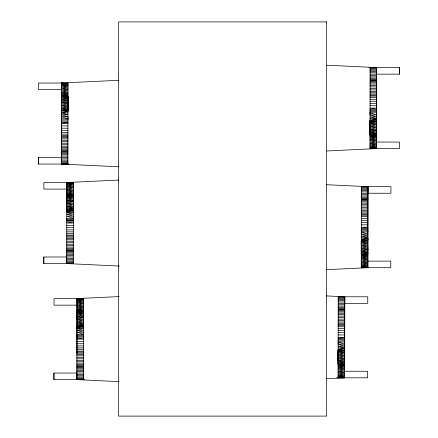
<?xml version="1.0" encoding="UTF-8"?>
<svg xmlns="http://www.w3.org/2000/svg" width="438" height="438" viewBox="0 0 438 438"><rect width="100%" height="100%" fill="white"/><g stroke="black" fill="none" stroke-linecap="round" stroke-linejoin="round"><path stroke-width="0.66" d="M61.435 100.16L61.44 100.811L68.01 102.311L68.01 109.522L61.44 109.505L68.01 110.611L67.983 111.476L61.408 112.194L61.44 110.6L68.01 110.611L68.01 96.174L61.44 95.506L68.01 95.517L61.446 94.619L68.016 94.63L61.446 93.54L68.016 93.557L61.446 92.314L68.016 92.325L61.451 90.978L68.021 90.994L61.451 89.593L68.021 89.604L61.457 88.208L68.027 88.219L61.457 86.872L68.027 86.888L61.462 85.645L68.032 85.656L61.462 84.567L68.032 84.578L61.462 83.68L68.032 83.696L61.468 83.023L61.315 164.053L118.638 166.779M66.811 199.668L66.817 200.319L73.387 201.819L73.387 209.025L66.817 209.014L73.387 210.12L73.36 210.985L66.79 211.702L66.844 182.531L118.627 180.067M66.817 197.604L66.817 196.377M61.44 100.811L68.01 100.822L68.01 97.351M68.01 100.822L61.44 99.415L68.01 99.426L61.44 98.15L68.01 98.161L68.01 96.88M66.817 200.319L73.387 200.33L73.387 196.388M76.94 316.203L76.94 315.727L76.946 316.373L83.516 317.873L83.516 325.084L76.946 325.067L83.516 326.179L83.488 327.044L76.918 327.755L76.946 326.162L83.516 326.179L83.516 311.736L76.946 311.068L83.516 311.079L76.951 310.181L83.521 310.192L76.951 309.102L83.521 309.118L76.957 307.876L83.527 307.887L76.957 306.54L83.527 306.556L76.962 305.155L83.532 305.171L76.962 303.769L83.532 303.78L76.962 302.439L83.532 302.45L76.968 301.207L83.538 301.218L76.968 300.129L83.538 300.145L76.973 299.247L83.543 299.258L76.973 298.585L76.82 379.615L119.131 381.629M76.946 313.657L76.946 312.431M83.516 312.442L83.494 323.906M338.103 363.491L338.098 351.325L344.668 351.336L338.098 350.23L338.125 349.365L344.701 348.648L344.668 350.241L338.098 350.23L338.098 364.668L344.668 365.336L338.098 365.325L344.668 366.223L338.098 366.212L344.662 367.301L338.092 367.29L344.662 368.528L338.092 368.517L344.657 369.864L338.087 369.853L344.657 371.249L338.087 371.238L344.651 372.634L338.081 372.623L344.651 373.97L338.081 373.953L344.646 375.196L338.076 375.185L344.646 376.275L338.076 376.264L344.646 377.162L338.076 377.145L344.646 377.819L344.799 296.789L326.37 295.913M338.098 363.962L338.103 362.735M338.103 360.666L338.12 352.497M344.668 363.973L344.673 362.746L338.098 361.416L344.668 361.427L338.109 360.288M344.673 360.677L344.69 352.497M361.284 253.843L361.284 241.207L367.854 241.218L361.284 240.112L361.312 239.247L367.882 238.535L367.854 240.123L361.284 240.112L361.284 254.549L367.849 255.223L361.279 255.212L367.849 256.11L361.279 256.093L367.849 257.183L361.279 257.172L367.843 258.415L361.273 258.404L367.843 259.745L361.273 259.734L367.838 261.13L361.268 261.119L367.838 262.521L361.268 262.504L367.832 263.851L361.262 263.84L367.832 265.083L361.262 265.067L367.832 266.156L361.262 266.145L367.827 267.043L361.257 267.032L367.827 267.7L367.98 186.67L326.348 184.694M361.29 250.547L361.284 249.901L367.854 249.917L367.86 250.558M367.854 253.854L367.854 252.633L361.284 251.297L367.854 251.313L361.284 249.901M369.99 134.756L369.99 122.12L376.56 122.131L369.99 121.025L370.017 120.16L376.592 119.448L376.56 135.473L369.99 135.462L369.99 121.025L376.56 121.036L376.587 120.171M369.995 131.46L369.99 130.814L376.56 130.831L376.565 131.471M73.365 208.012L73.414 182.542L66.844 182.531L66.691 263.561L119.24 266.058M73.36 210.306L73.261 263.545L66.691 263.534L66.691 256.991M326.797 150.984L376.532 148.613L376.685 67.583L326.868 65.218M61.424 103.762L61.44 102.295L68.01 102.311L68.005 100.176M66.806 203.27L66.817 201.803L73.387 201.819L73.381 199.684M76.935 319.324L76.946 317.857L83.516 317.873L83.51 315.743M344.684 357.096L344.679 360.299M367.865 246.977L367.86 250.18M376.576 127.891L376.57 131.093M67.939 118.698L67.967 119.886L61.424 120.023L61.397 118.829L67.945 118.829L67.972 117.077M73.349 216.586L73.321 218.338L66.779 218.338L66.8 219.531L73.343 219.394L73.321 218.206M83.477 332.645L83.45 334.391L76.902 334.391L76.929 335.585L83.472 335.453L83.45 334.26M338.136 343.764L338.163 342.012L344.711 342.012L344.69 340.819L338.141 340.956L338.169 342.144M361.323 233.646L361.35 231.899L367.893 231.899L367.871 230.706L361.328 230.837L361.35 232.03M370.028 114.559L370.055 112.812L376.603 112.807L376.576 111.619L370.033 111.75L370.061 112.944M61.413 111.466L61.44 110.6L67.983 111.476M66.79 210.974L66.817 210.109L73.387 210.12L73.387 195.682L66.822 195.014L73.392 195.025L66.822 194.127L73.392 194.138L66.822 193.049L73.392 193.059L66.828 191.822L73.398 191.833L66.828 190.486L73.398 190.503L66.833 189.101L73.403 189.112L66.833 187.716L73.403 187.727L66.839 186.38L73.409 186.396L66.839 185.154L73.409 185.164L66.839 184.075L73.409 184.086L66.844 183.188L73.414 183.204L66.844 182.531M76.918 327.027L76.946 326.162L83.488 327.044M344.695 349.376L344.668 350.241L338.125 349.365M367.882 239.257L367.854 240.123L361.312 239.247M61.468 164.053L61.468 83.023L118.698 80.296M326.266 269.682L367.827 267.7L367.827 186.67M76.973 353.356L76.973 298.585L119.213 296.575M326.25 378.695L344.646 377.819L344.646 296.789M368.993 67.583L399.653 67.583L399.653 74.153L376.182 74.153M61.972 83.023L38.5 83.023L38.5 89.593L61.616 89.593M376.609 110.502L370.039 110.491M61.391 121.14L67.961 121.151M376.384 142.043L399.5 142.043L399.5 148.613L374.61 148.613M61.818 157.483L38.347 157.483L38.347 164.053L69.16 164.053M69.412 182.531L43.877 182.531L43.877 189.101L67.348 189.101M361.542 186.67L390.948 186.67L390.948 193.24L367.477 193.24M361.328 229.583L367.898 229.594M66.844 256.991L43.723 256.991L43.723 263.561L73.759 263.561M367.679 261.13L390.795 261.13L390.795 267.7L364.619 267.7M343.387 296.789L367.761 296.789L367.761 303.359L344.29 303.359M78.895 298.585L54.005 298.585L54.005 305.155L77.477 305.155M76.902 336.702L83.472 336.712M338.147 339.702L344.717 339.713M344.492 371.249L367.608 371.249L367.608 377.819L336.795 377.819M76.968 373.045L53.852 373.045L53.852 379.615L84.518 379.615M370.115 68.257L376.685 68.273M370.115 69.144L376.685 69.155M370.115 70.222L376.685 70.233M370.11 71.449L376.68 71.465M370.11 72.785L376.68 72.796M370.105 74.17L376.675 74.181L376.685 67.583L370.115 67.6L369.962 148.602L376.532 148.613L376.532 67.583M370.105 75.555L376.675 75.571M370.099 76.891L376.669 76.902M370.099 78.117L376.669 78.134M370.094 79.196L376.664 79.207M370.094 80.083L376.664 80.094M370.094 80.74L376.664 80.751M370.094 81.665L376.664 81.676M370.088 82.777L376.658 82.787M61.468 83.023L68.038 83.034L67.885 164.036L61.315 164.026L61.315 157.483L67.895 157.466M370.088 84.041L376.658 84.052M370.083 85.426L376.653 85.437M370.083 86.894L376.653 86.91M370.077 88.405L376.647 88.416M370.077 89.916L376.647 89.927M370.072 91.383L376.642 91.4M370.072 92.768L376.642 92.785M370.066 94.039L376.636 94.05M370.066 95.145L376.636 95.161M370.066 96.07L376.636 96.081M68.01 96.174L61.44 96.163L68.01 97.066L61.44 97.055L68.01 98.161M370.061 97.521L376.631 97.537M370.061 99.267L376.631 99.278M370.055 101.255L376.625 101.266M370.05 103.434L376.62 103.445M370.044 105.744L376.614 105.755M370.039 108.115L376.609 108.126L370.039 109.303L376.609 109.314M61.391 122.322L67.961 122.333L61.391 123.511L67.961 123.521M61.386 125.887L67.956 125.898M61.38 128.192L67.95 128.208M61.375 130.371L67.945 130.382M61.369 132.358L67.939 132.375M61.369 134.105L67.939 134.116M61.364 135.556L67.934 135.566M61.364 136.481L67.934 136.492M61.364 137.592L67.934 137.603M61.358 138.857L67.928 138.868M61.358 140.242L67.928 140.253M61.353 141.709L67.923 141.726M61.353 143.221L67.923 143.231M61.347 144.732L67.917 144.743M61.347 146.199L67.917 146.215M61.342 147.59L67.912 147.601M61.342 148.854L67.912 148.865M61.336 149.96L67.906 149.977M61.336 150.886L67.906 150.896M61.336 151.548L67.906 151.559M61.336 152.429L67.906 152.44M61.331 153.508L67.901 153.519M61.331 154.74L67.901 154.751M61.325 156.07L67.895 156.081M61.32 158.841L67.89 158.857M61.32 160.177L67.89 160.188M61.315 161.403L67.885 161.419M61.315 162.482L67.885 162.493M61.315 163.369L67.885 163.379M361.41 187.349L367.98 187.36M361.41 188.231L367.98 188.241M361.405 189.309L367.975 189.32M361.405 190.541L367.975 190.552M361.399 191.871L367.969 191.882M361.399 193.257L367.969 193.267L367.98 186.67L361.41 186.687L361.257 267.689L367.827 267.7M361.394 194.642L367.964 194.658M361.394 195.978L367.964 195.989M73.387 195.682L66.817 195.671L73.387 196.574L66.817 196.563L73.387 197.669L66.817 197.658L73.387 198.934L66.817 198.923L73.387 200.33M361.388 197.204L367.958 197.22M361.388 198.283L367.958 198.294M361.388 199.17L367.958 199.18M361.388 199.827L367.958 199.838M361.383 200.752L367.953 200.763M361.383 201.863L367.953 201.874M361.377 203.128L367.947 203.139M361.377 204.513L367.947 204.524M361.372 205.98L367.942 205.997M361.372 207.492L367.942 207.502M361.366 209.003L367.936 209.014M361.366 210.47L367.936 210.486M361.361 211.861L367.931 211.872M361.361 213.125L367.931 213.136M361.361 214.231L367.931 214.248M361.355 215.157L367.925 215.167M361.355 216.607L367.925 216.624M361.35 218.354L367.92 218.365M361.345 220.341L367.915 220.352M66.768 221.831L73.338 221.842L66.768 223.019L73.338 223.03M361.345 222.52L367.915 222.531M361.339 224.831L367.909 224.842M66.762 225.395L73.332 225.406M361.334 227.202L367.904 227.213L361.334 228.39L367.904 228.401M66.757 227.7L73.327 227.711M66.757 229.879L73.327 229.89M66.751 231.866L73.321 231.883M66.746 233.613L73.316 233.624M66.746 235.064L73.316 235.075M66.74 235.989L73.31 236M66.74 237.1L73.31 237.111M66.74 238.365L73.31 238.376M66.735 239.75L73.305 239.761M66.735 241.218L73.305 241.234M66.729 242.729L73.299 242.74M66.729 244.24L73.299 244.251M66.724 245.707L73.294 245.723M66.724 247.092L73.294 247.109M66.718 248.362L73.288 248.373M66.718 249.468L73.288 249.485M66.713 250.394L73.283 250.405M66.713 251.051L73.283 251.067M66.713 251.938L73.283 251.949M367.854 252.578L361.284 252.562L367.854 253.673L361.284 253.657L367.854 254.56L361.284 254.549M66.713 253.016L73.283 253.027M66.707 254.243L73.277 254.259M66.707 255.578L73.277 255.589M66.702 256.964L73.272 256.975M66.702 258.349L73.272 258.365M66.696 259.685L73.266 259.696M66.696 260.911L73.266 260.928M66.691 261.99L73.261 262.001M66.691 262.877L73.261 262.888M338.224 297.462L344.794 297.473M338.224 298.349L344.794 298.36M76.973 298.585L83.543 298.601L83.39 379.604L76.82 379.587L76.82 373.045M338.224 299.428L344.794 299.439M338.218 300.654L344.788 300.665M338.218 301.985L344.788 302.001M338.213 303.375L344.783 303.386L344.799 296.789L338.229 296.805L338.076 377.808L344.646 377.819M338.213 304.76L344.783 304.771M338.207 306.091L344.777 306.107M338.207 307.323L344.777 307.334M338.207 308.401L344.777 308.412M338.202 309.283L344.772 309.299M338.202 309.945L344.772 309.956M338.202 310.865L344.772 310.881M338.196 311.976L344.766 311.987M83.516 311.736L76.946 311.725L83.516 312.628L76.946 312.617L83.516 313.723L76.946 313.712L83.516 314.988L76.946 314.977L83.51 316.116M338.196 313.241L344.766 313.258M338.191 314.632L344.761 314.643M338.191 316.099L344.761 316.11M76.946 316.373L83.516 316.384M338.185 317.61L344.755 317.621M338.185 319.121L344.755 319.132M338.18 320.589L344.75 320.6M338.18 321.974L344.75 321.985M338.174 323.239L344.744 323.249M338.174 324.35L344.744 324.361M338.174 325.275L344.744 325.286M338.169 326.726L344.739 326.737M338.169 328.467L344.739 328.484M338.163 330.46L344.733 330.471M338.158 332.639L344.728 332.65M338.152 334.944L344.722 334.955M338.152 337.32L344.722 337.331L338.147 338.508L344.717 338.519M76.896 337.89L83.466 337.895L76.896 339.072L83.466 339.089M76.891 341.448L83.461 341.459M76.885 343.753L83.455 343.77M76.88 345.932L83.45 345.949M76.88 347.925L83.45 347.936M76.874 349.666L83.444 349.677M76.874 351.117L83.444 351.134M76.869 352.043L83.439 352.053M76.869 353.154L83.439 353.165M76.864 354.419L83.434 354.43M76.864 355.804L83.434 355.815M76.858 357.271L83.428 357.288M76.858 358.782L83.428 358.799M338.098 360.02L344.673 360.2M76.853 360.293L83.423 360.304M76.853 361.761L83.423 361.777M344.668 362.691L338.098 362.68L344.668 363.786L338.098 363.775L344.668 364.679L338.098 364.668M76.847 363.151L83.417 363.162M76.847 364.416L83.417 364.427M76.847 365.527L83.417 365.538M76.842 366.447L83.412 366.464M76.842 367.11L83.412 367.121M76.842 367.991L83.412 368.008M76.836 369.07L83.406 369.081M76.836 370.302L83.406 370.313M76.831 371.632L83.401 371.643M76.831 373.017L83.401 373.034M76.831 374.402L83.401 374.419M76.825 375.738L83.395 375.749M76.825 376.965L83.395 376.981M76.82 378.043L83.39 378.054M76.82 378.93L83.39 378.941M370.033 112.812L376.598 114.986L370.028 114.975L376.592 116.979L370.022 116.962L376.592 118.72L370.022 118.709L376.592 119.448M67.945 118.829L61.402 116.65L67.972 116.661L61.408 114.663L67.978 114.674L61.408 112.916L67.978 112.933L61.408 112.194M73.349 218.338L66.779 216.158L73.349 216.169L66.784 214.171L73.354 214.182L66.79 212.425L73.36 212.441L66.79 211.702M361.323 231.899L367.893 234.073L361.323 234.062L367.887 236.066L361.317 236.049L367.882 237.807L361.312 237.796L367.882 238.535M83.472 334.391L76.907 332.212L83.477 332.228L76.913 330.225L83.483 330.236L76.913 328.478L83.483 328.495L76.918 327.755M338.141 342.012L344.706 344.191L338.136 344.18L344.701 346.179L338.136 346.168L344.701 347.925L338.131 347.914L344.701 348.648M369.99 135.462L376.56 136.136L369.99 136.125L376.554 137.017L369.984 137.006L376.554 138.096L369.984 138.085L376.554 139.328L369.984 139.317L376.549 140.658L369.979 140.647L376.549 142.043L369.979 142.032L376.543 143.434L369.973 143.418L376.543 144.764L369.973 144.754L376.538 145.996L369.968 145.98L376.538 147.069L369.968 147.059L376.538 147.956L369.968 147.945L376.532 148.613M370.017 120.16L376.56 121.036M66.817 210.109L73.36 210.985M376.56 135.473L369.99 134.57L376.56 134.581L369.99 133.475L376.56 133.491L376.56 134.767L376.565 133.535L369.99 132.21L376.56 132.227L369.99 130.814M369.99 122.12L376.56 123.396L369.99 123.385L376.56 124.792L369.99 124.781L376.56 126.281L369.99 126.264L376.56 127.808L369.99 127.797L376.56 129.341L369.99 129.33L376.56 130.831M68.01 109.522L61.44 108.241L68.01 108.257L61.44 106.845L68.01 106.861L61.44 105.361L68.01 105.372L61.44 103.828L68.01 103.839L61.44 102.295L61.429 100.543M361.284 241.207L367.854 242.482L361.284 242.471L367.854 243.878L361.284 243.867L367.854 245.368L361.284 245.351L367.854 246.895L361.284 246.884L367.854 248.428L361.284 248.417L367.854 249.917M73.387 209.025L66.817 207.749L73.387 207.765L66.817 206.353L73.387 206.369L66.817 204.869L73.387 204.88L66.817 203.336L73.387 203.347L66.817 201.803L66.811 200.051M338.098 351.325L344.668 352.601L338.098 352.585L344.668 353.997L338.098 353.981L344.668 355.481L338.098 355.47L344.668 357.014L338.098 357.003L344.668 358.547L338.098 358.536L344.668 360.031M83.516 325.084L76.946 323.802L83.516 323.819L76.946 322.406L83.516 322.423L76.946 320.923L83.516 320.934L76.946 319.39L83.516 319.401L76.946 317.857L76.94 316.105M369.99 121.025L370.011 124.945M361.284 240.112L361.301 244.032M338.098 350.23L338.12 354.15M83.499 322.259L83.516 326.179M73.37 206.205L73.387 210.12M67.989 106.697L68.01 110.611M399.5 67.583L399.5 74.153M54.005 373.045L54.005 379.615M43.877 256.991L43.877 263.561M38.5 157.483L38.5 164.053M61.44 96.869L61.44 98.096L61.44 96.864M326.671 21.9L118.621 21.9L118.621 416.1L326.671 416.1L326.671 21.9M73.343 220.648L66.773 220.648L73.343 220.659"/></g></svg>
